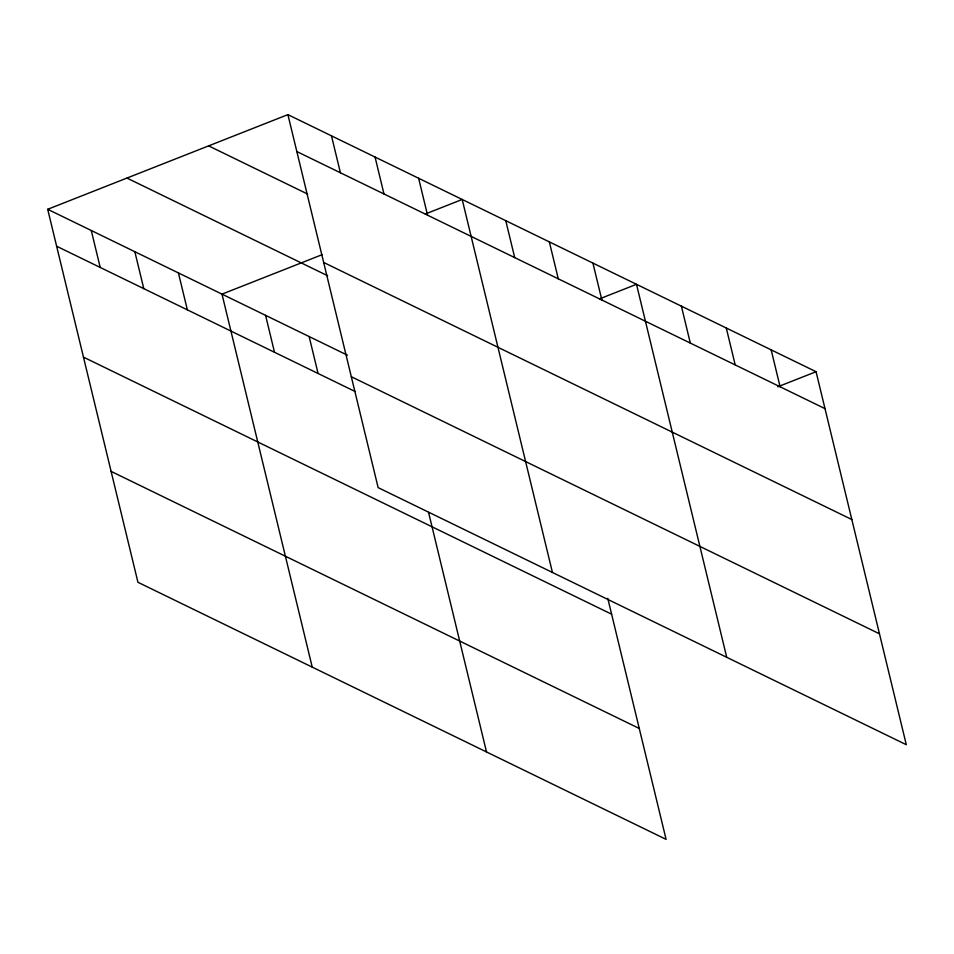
<?xml version="1.0" encoding="UTF-8"?>
<svg xmlns="http://www.w3.org/2000/svg" width="954" height="954" viewBox="0 0 954 954"><rect width="100%" height="100%" fill="white"/><g stroke="black" fill="none" stroke-linecap="round" stroke-linejoin="round"><path stroke-width="1.43" d="M607.781 598.361L666.095 839.365L137.936 582.286L47.7 209.296L287.905 114.635L816.064 371.714L906.3 744.704L378.142 487.625L287.905 114.635M322.023 254.718L221.996 294.142L312.232 667.12M425.293 214.018L462.201 199.469L552.438 572.46M599.589 298.852L636.497 284.304L726.721 657.294M777.796 386.799L816.064 371.714M296.837 151.555L824.995 408.634M208.64 145.879L307.665 194.079M323.668 262.457L851.827 519.536M126.965 178.064L327.663 275.754M47.7 209.296L347.435 355.198M351.31 376.723L879.469 633.802M56.632 246.227L355.043 391.474M83.463 357.13L611.621 614.197M111.105 471.383L639.263 728.462M771.166 349.868L780.11 386.787M726.28 328.009L735.212 364.929M681.383 306.162L690.314 343.082M592.923 263.101L601.855 300.021M549.349 241.887L558.281 278.806M505.775 220.684L514.707 257.604M418.627 178.267L427.559 215.187M375.053 157.052L383.985 193.972M428.561 512.393L486.516 751.955M331.479 135.85L340.411 172.769M309.144 336.559L318.076 373.479M265.57 315.345L274.502 352.264M178.422 272.927L187.354 309.847M134.848 251.713L143.78 288.645M91.274 230.51L100.206 267.43"/></g></svg>
